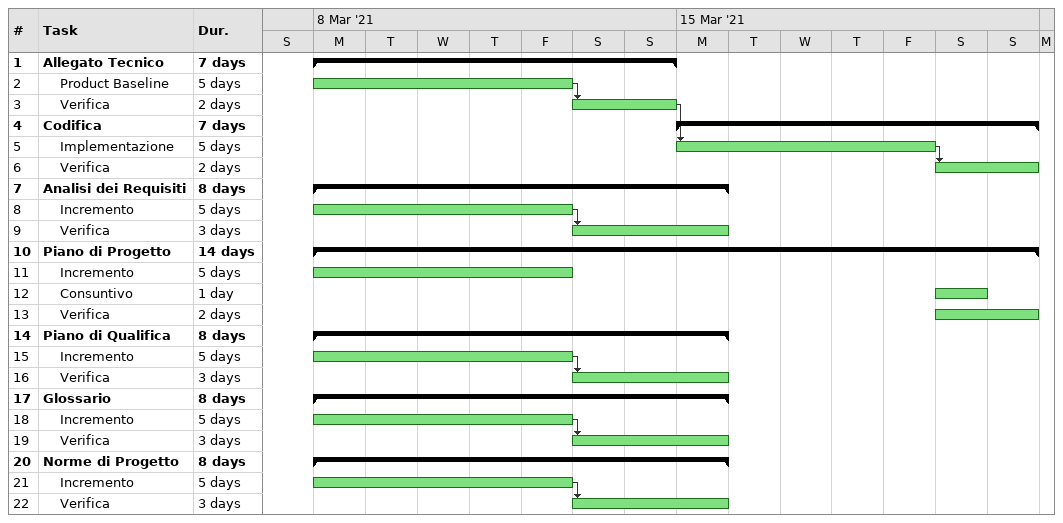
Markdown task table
| ID | Level | Task | Duration | Start | Finish | Predecessors |
|---|---|---|---|---|---|---|
| 1 | 1 | **Allegato Tecnico** | 7d | 2021-03-08 | 2021-03-14 |  |
| 2 | 2 | Product Baseline | 5d | 2021-03-08 | 2021-03-12 |  |
| 3 | 2 | Verifica | 2d | 2021-03-13 | 2021-03-14 | 2 |
| 4 | 1 | **Codifica** | 7d | 2021-03-15 | 2021-03-21 |  |
| 5 | 2 | Implementazione | 5d | 2021-03-15 | 2021-03-19 | 3 |
| 6 | 2 | Verifica | 2d | 2021-03-20 | 2021-03-21 | 5 |
| 7 | 1 | **Analisi dei Requisiti** | 8d | 2021-03-08 | 2021-03-15 |  |
| 8 | 2 | Incremento | 5d | 2021-03-08 | 2021-03-12 |  |
| 9 | 2 | Verifica | 3d | 2021-03-13 | 2021-03-15 | 8 |
| 10 | 1 | **Piano di Progetto** | 14d | 2021-03-08 | 2021-03-21 |  |
| 11 | 2 | Incremento | 5d | 2021-03-08 | 2021-03-12 |  |
| 12 | 2 | Consuntivo | 1d | 2021-03-20 | 2021-03-20 |  |
| 13 | 2 | Verifica | 2d | 2021-03-20 | 2021-03-21 |  |
| 14 | 1 | **Piano di Qualifica** | 8d | 2021-03-08 | 2021-03-15 |  |
| 15 | 2 | Incremento | 5d | 2021-03-08 | 2021-03-12 |  |
| 16 | 2 | Verifica | 3d | 2021-03-13 | 2021-03-15 | 15 |
| 17 | 1 | **Glossario** | 8d | 2021-03-08 | 2021-03-15 |  |
| 18 | 2 | Incremento | 5d | 2021-03-08 | 2021-03-12 |  |
| 19 | 2 | Verifica | 3d | 2021-03-13 | 2021-03-15 | 18 |
| 20 | 1 | **Norme di Progetto** | 8d | 2021-03-08 | 2021-03-15 |  |
| 21 | 2 | Incremento | 5d | 2021-03-08 | 2021-03-12 |  |
| 22 | 2 | Verifica | 3d | 2021-03-13 | 2021-03-15 | 21 |
